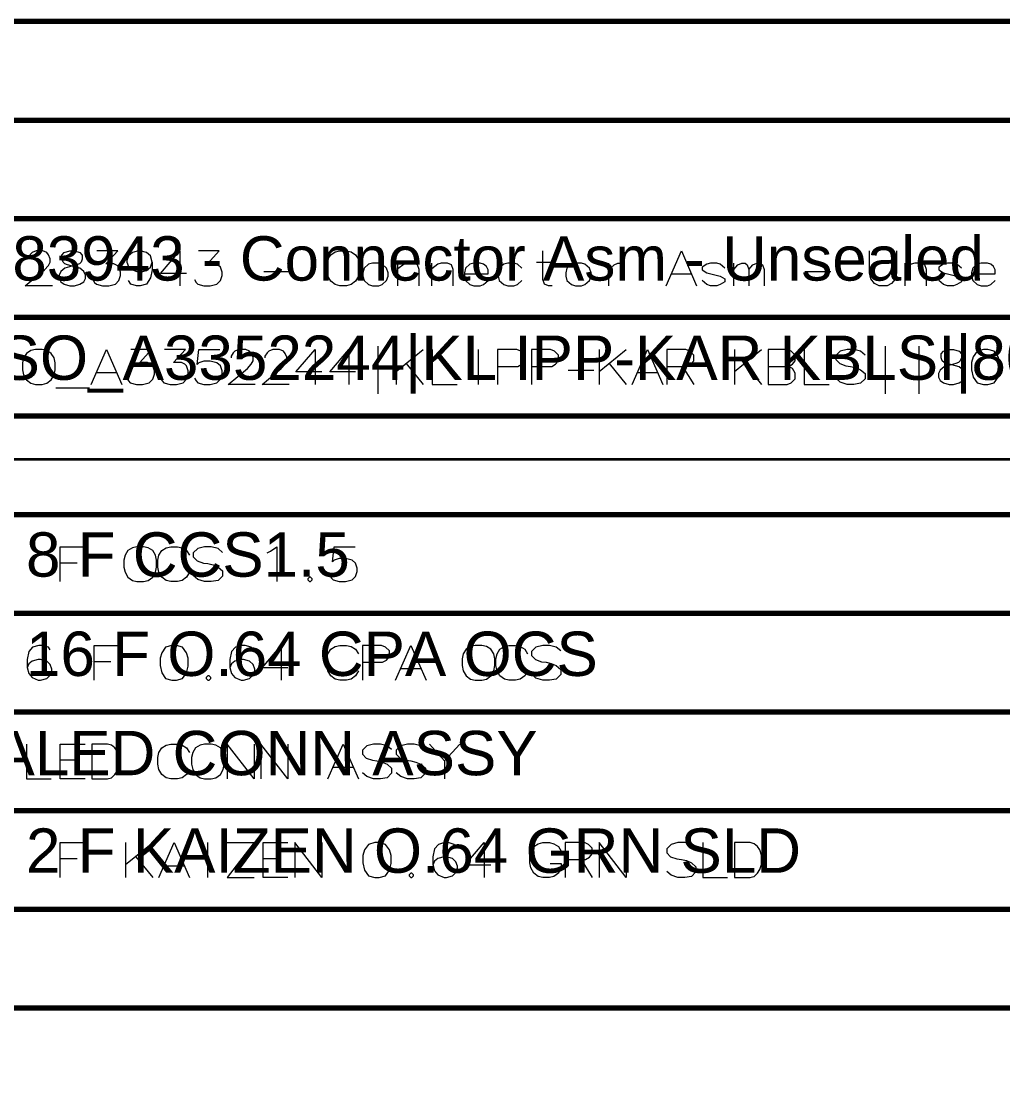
# Model space of a CAD drawing. Header units: millimetres. Extents: x 0 to 174, y 0 to 33.
# Drawn here: x 87.254 to 91.234, y 24.397 to 28.736 of the extents above; entities that cross this region are included whole.
import ezdxf

# ---------------------------------------------------------------- set-up
doc = ezdxf.new("R2010")
doc.units = ezdxf.units.MM
doc.layers.add('BOM_OCR_TEXT', color=7, linetype='Continuous')
doc.layers.add('BOM_ORIGINAL_OUTLINES', color=7, linetype='Continuous')
doc.layers.add('PDF_Geomertry', color=7, linetype='Continuous', true_color=0x405f80)
doc.styles.get("Standard").update_dxf_attribs({"font": 'arial.ttf'})

msp = doc.modelspace()

# ---------------------------------------------------------------- linework, layer by layer
at = {"layer": 'BOM_ORIGINAL_OUTLINES', "color": 18, "lineweight": 13, "true_color": 0x260000}
for points in [[(87.3794, 27.6631), (87.2697, 27.6631), (87.3474, 27.7271), (87.3635, 27.7454), (87.3703, 27.7592), (87.3703, 27.7728), (87.3635, 27.7889), (87.3565, 27.7981), (87.3406, 27.8049), (87.3132, 27.8049), (87.2971, 27.7981), (87.2903, 27.7911), (87.2811, 27.7774), (87.2811, 27.7706)], [(87.544, 27.6882), (87.5508, 27.6768), (87.5578, 27.67), (87.5829, 27.6631), (87.6081, 27.6631), (87.6354, 27.67), (87.6492, 27.6837), (87.656, 27.7043), (87.656, 27.7179), (87.6492, 27.7386), (87.6424, 27.7454), (87.6286, 27.7522), (87.5967, 27.7522), (87.6446, 27.8049), (87.56, 27.8049)], [(87.784, 27.7592), (87.7772, 27.7843), (87.7612, 27.7981), (87.7361, 27.8049), (87.7292, 27.8049), (87.704, 27.7981), (87.6881, 27.7843), (87.6812, 27.766), (87.6812, 27.7592), (87.6881, 27.7408), (87.704, 27.7271), (87.7292, 27.7179), (87.7361, 27.7179), (87.7612, 27.7249), (87.7772, 27.7386), (87.784, 27.7592), (87.784, 27.7271), (87.7772, 27.6951), (87.7612, 27.67), (87.7361, 27.6631), (87.72, 27.6631), (87.6972, 27.67), (87.6881, 27.6837)], [(87.9235, 27.7133), (87.8183, 27.7133), (87.8961, 27.8049), (87.8961, 27.7363), (87.8961, 27.6631)], [(87.9556, 27.6882), (87.9624, 27.6768), (87.9692, 27.67), (87.9943, 27.6631), (88.0194, 27.6631), (88.0469, 27.67), (88.0607, 27.6837), (88.0675, 27.7043), (88.0675, 27.7179), (88.0607, 27.7386), (88.0537, 27.7454), (88.0401, 27.7522), (88.0081, 27.7522), (88.0561, 27.8049), (87.9715, 27.8049)], [(88.6207, 27.7019), (88.6093, 27.6814), (88.591, 27.6676), (88.5728, 27.6631), (88.5453, 27.6631), (88.5269, 27.6676), (88.5087, 27.6814), (88.4972, 27.7019), (88.4928, 27.7225), (88.4928, 27.75), (88.4972, 27.7706), (88.5087, 27.7889), (88.5269, 27.8003), (88.5453, 27.8049), (88.5728, 27.8049), (88.591, 27.8003), (88.6093, 27.7889), (88.6207, 27.7706)], [(89.4071, 27.6631), (89.3911, 27.6631), (89.3751, 27.67), (89.3683, 27.6882), (89.3683, 27.8049)], [(89.8689, 27.6631), (89.9306, 27.8049), (89.9924, 27.6631)], [(90.8039, 27.8049), (90.8039, 27.7157), (90.7993, 27.6906), (90.7833, 27.6722), (90.765, 27.6631), (90.7331, 27.6631), (90.7147, 27.6722), (90.6987, 27.6906), (90.6942, 27.7157), (90.6942, 27.8049)], [(88.8676, 27.6631), (88.8676, 27.7294), (88.8608, 27.7476), (88.8447, 27.7546), (88.8196, 27.7546), (88.806, 27.75), (88.7807, 27.7317)], [(88.7807, 27.6631), (88.7807, 27.7546)], [(89.0049, 27.6631), (89.0049, 27.7294), (88.9979, 27.7476), (88.9819, 27.7546), (88.9568, 27.7546), (88.9431, 27.75), (88.9179, 27.7317)], [(88.9179, 27.6631), (88.9179, 27.7546)], [(89.0506, 27.7111), (89.1465, 27.7111), (89.1465, 27.7271), (89.1397, 27.7408), (89.1282, 27.75), (89.1146, 27.7546), (89.0893, 27.7546), (89.0733, 27.75), (89.0551, 27.734), (89.0506, 27.7157), (89.0506, 27.7019), (89.0551, 27.6837), (89.0733, 27.6676), (89.0893, 27.6631), (89.1146, 27.6631), (89.1282, 27.6676), (89.1465, 27.6837)], [(89.2836, 27.734), (89.2654, 27.75), (89.2517, 27.7546), (89.2265, 27.7546), (89.2106, 27.75), (89.1922, 27.734), (89.1876, 27.7157), (89.1876, 27.7019), (89.1922, 27.6837), (89.2106, 27.6676), (89.2265, 27.6631), (89.2517, 27.6631), (89.2654, 27.6676), (89.2836, 27.6837)], [(89.3431, 27.7592), (89.4003, 27.7592)], [(89.6357, 27.7546), (89.6357, 27.6631)], [(89.6357, 27.7157), (89.6426, 27.734), (89.6586, 27.7476), (89.6724, 27.7546), (89.6975, 27.7546)], [(90.1067, 27.734), (90.0883, 27.75), (90.0746, 27.7546), (90.0494, 27.7546), (90.0335, 27.75), (90.0153, 27.7386), (90.0153, 27.7271), (90.0335, 27.7157), (90.061, 27.7089), (90.0883, 27.7019), (90.1067, 27.6906), (90.1067, 27.6792), (90.0883, 27.6676), (90.0746, 27.6631), (90.0494, 27.6631), (90.0335, 27.6676), (90.0153, 27.6837)], [(90.1432, 27.6631), (90.1432, 27.7546)], [(90.1432, 27.7294), (90.1592, 27.7476), (90.1753, 27.7546), (90.1889, 27.7546), (90.1981, 27.7476), (90.205, 27.7294), (90.221, 27.7476), (90.2369, 27.7546), (90.2507, 27.7546), (90.2599, 27.7476), (90.2667, 27.7294), (90.2667, 27.6631)], [(90.205, 27.7294), (90.205, 27.6631)], [(90.925, 27.6631), (90.925, 27.7294), (90.9182, 27.7476), (90.9022, 27.7546), (90.8771, 27.7546), (90.8633, 27.75), (90.8382, 27.7317)], [(90.8382, 27.6631), (90.8382, 27.7546)], [(91.0668, 27.734), (91.0485, 27.75), (91.0347, 27.7546), (91.0096, 27.7546), (90.9936, 27.75), (90.9753, 27.7386), (90.9753, 27.7271), (90.9936, 27.7157), (91.0211, 27.7089), (91.0485, 27.7019), (91.0668, 27.6906), (91.0668, 27.6792), (91.0485, 27.6676), (91.0347, 27.6631), (91.0096, 27.6631), (90.9936, 27.6676), (90.9753, 27.6837)], [(91.1079, 27.7111), (91.2039, 27.7111), (91.2039, 27.7271), (91.1971, 27.7408), (91.1857, 27.75), (91.1719, 27.7546), (91.1468, 27.7546), (91.1308, 27.75), (91.1125, 27.734), (91.1079, 27.7157), (91.1079, 27.7019), (91.1125, 27.6837), (91.1308, 27.6676), (91.1468, 27.6631), (91.1719, 27.6631), (91.1857, 27.6676), (91.2039, 27.6837)], [(88.2367, 27.7203), (88.3418, 27.7203)], [(89.8894, 27.7111), (89.9718, 27.7111)], [(90.4312, 27.7203), (90.5364, 27.7203)], [(87.5372, 27.2629), (87.5989, 27.4046), (87.6606, 27.2629)], [(87.6812, 27.2881), (87.6881, 27.2767), (87.6949, 27.2697), (87.72, 27.2629), (87.7451, 27.2629), (87.7726, 27.2697), (87.7864, 27.2835), (87.7932, 27.304), (87.7932, 27.3178), (87.7864, 27.3383), (87.7794, 27.3451), (87.7658, 27.3521), (87.7337, 27.3521), (87.7818, 27.4046), (87.6972, 27.4046)], [(87.8183, 27.2881), (87.8253, 27.2767), (87.8321, 27.2697), (87.8572, 27.2629), (87.8824, 27.2629), (87.9097, 27.2697), (87.9235, 27.2835), (87.9304, 27.304), (87.9304, 27.3178), (87.9235, 27.3383), (87.9167, 27.3451), (87.9029, 27.3521), (87.871, 27.3521), (87.9189, 27.4046), (87.8343, 27.4046)], [(87.9556, 27.2881), (87.9624, 27.2767), (87.9692, 27.2697), (87.9943, 27.2629), (88.0194, 27.2629), (88.0469, 27.2697), (88.0607, 27.2835), (88.0675, 27.304), (88.0675, 27.3178), (88.0607, 27.3383), (88.0469, 27.3497), (88.0194, 27.3567), (87.9943, 27.3567), (87.9737, 27.3497), (87.9669, 27.3429), (87.9737, 27.4046), (88.0583, 27.4046)], [(88.2024, 27.2629), (88.0926, 27.2629), (88.1704, 27.3269), (88.1864, 27.3451), (88.1932, 27.3589), (88.1932, 27.3726), (88.1864, 27.3886), (88.1796, 27.3978), (88.1635, 27.4046), (88.1361, 27.4046), (88.1201, 27.3978), (88.1132, 27.3908), (88.1042, 27.3772), (88.1042, 27.3703)], [(88.3396, 27.2629), (88.2299, 27.2629), (88.3075, 27.3269), (88.3236, 27.3451), (88.3304, 27.3589), (88.3304, 27.3726), (88.3236, 27.3886), (88.3167, 27.3978), (88.3007, 27.4046), (88.2733, 27.4046), (88.2572, 27.3978), (88.2504, 27.3908), (88.2412, 27.3772), (88.2412, 27.3703)], [(88.4721, 27.3132), (88.3669, 27.3132), (88.4447, 27.4046), (88.4447, 27.336), (88.4447, 27.2629)], [(88.6093, 27.3132), (88.5042, 27.3132), (88.5819, 27.4046), (88.5819, 27.336), (88.5819, 27.2629)], [(88.7007, 27.224), (88.7007, 27.32), (88.7007, 27.4183)], [(88.7739, 27.4046), (88.7739, 27.2629)], [(88.7739, 27.3154), (88.8836, 27.4046)], [(88.9201, 27.4046), (88.9201, 27.2629), (89.0208, 27.2629)], [(89.1076, 27.2629), (89.1076, 27.4046)], [(89.1854, 27.336), (89.2676, 27.336), (89.2836, 27.3451), (89.2951, 27.3589), (89.2951, 27.3818), (89.2792, 27.3978), (89.2631, 27.4046), (89.1854, 27.4046), (89.1854, 27.2629)], [(89.3225, 27.336), (89.4049, 27.336), (89.4208, 27.3451), (89.4322, 27.3589), (89.4322, 27.3818), (89.4162, 27.3978), (89.4003, 27.4046), (89.3225, 27.4046), (89.3225, 27.2629)], [(89.5968, 27.4046), (89.5968, 27.2629)], [(89.5968, 27.3154), (89.7065, 27.4046)], [(89.7318, 27.2629), (89.7935, 27.4046), (89.8551, 27.2629)], [(89.8712, 27.336), (89.9535, 27.336), (89.9694, 27.3451), (89.981, 27.3589), (89.981, 27.3818), (89.9649, 27.3978), (89.9489, 27.4046), (89.8712, 27.4046), (89.8712, 27.2629)], [(90.1456, 27.4046), (90.1456, 27.2629)], [(90.1456, 27.3154), (90.2553, 27.4046)], [(90.429, 27.4046), (90.429, 27.2629), (90.5296, 27.2629)], [(90.6758, 27.3818), (90.6576, 27.3978), (90.6301, 27.4046), (90.6028, 27.4046), (90.5753, 27.3978), (90.5569, 27.3794), (90.5569, 27.3635), (90.5731, 27.3475), (90.5982, 27.3383), (90.6164, 27.336), (90.6369, 27.3315), (90.6576, 27.3224), (90.6758, 27.3063), (90.6758, 27.2857), (90.6576, 27.2675), (90.6301, 27.2629), (90.6028, 27.2629), (90.5753, 27.2721), (90.5569, 27.2881)], [(90.7582, 27.224), (90.7582, 27.32), (90.7582, 27.4183)], [(90.8953, 27.224), (90.8953, 27.32), (90.8953, 27.4183)], [(88.815, 27.3475), (88.8836, 27.2629)], [(89.6381, 27.3475), (89.7065, 27.2629)], [(89.9351, 27.336), (89.981, 27.2629)], [(90.1867, 27.3475), (90.2553, 27.2629)], [(90.2826, 27.336), (90.365, 27.336)], [(87.5578, 27.3108), (87.64, 27.3108)], [(89.4711, 27.32), (89.5762, 27.32)], [(89.7524, 27.3108), (89.8346, 27.3108)], [(87.5303, 27.2469), (87.3932, 27.2469)], [(87.4114, 26.4624), (87.4114, 26.6042), (87.5121, 26.6042)], [(87.935, 26.5013), (87.9235, 26.4807), (87.9053, 26.4669), (87.8869, 26.4624), (87.8594, 26.4624), (87.8412, 26.4669), (87.8229, 26.4807), (87.8115, 26.5013), (87.8069, 26.5218), (87.8069, 26.5493), (87.8115, 26.5699), (87.8229, 26.5882), (87.8412, 26.5996), (87.8594, 26.6042), (87.8869, 26.6042), (87.9053, 26.5996), (87.9235, 26.5882), (87.935, 26.5699)], [(88.0699, 26.5812), (88.0515, 26.5972), (88.024, 26.6042), (87.9967, 26.6042), (87.9692, 26.5972), (87.951, 26.579), (87.951, 26.5631), (87.9669, 26.5469), (87.9921, 26.5379), (88.0104, 26.5356), (88.031, 26.531), (88.0515, 26.5218), (88.0699, 26.5058), (88.0699, 26.4853), (88.0515, 26.4669), (88.024, 26.4624), (87.9967, 26.4624), (87.9692, 26.4715), (87.951, 26.4875)], [(88.2504, 26.579), (88.2642, 26.5858), (88.2893, 26.6042), (88.2893, 26.4624)], [(88.5042, 26.4875), (88.511, 26.4761), (88.5179, 26.4693), (88.5431, 26.4624), (88.5682, 26.4624), (88.5956, 26.4693), (88.6093, 26.4829), (88.6161, 26.5036), (88.6161, 26.5172), (88.6093, 26.5379), (88.5956, 26.5493), (88.5682, 26.5561), (88.5431, 26.5561), (88.5225, 26.5493), (88.5156, 26.5424), (88.5225, 26.6042), (88.6071, 26.6042)], [(87.48, 26.5379), (87.4114, 26.5379)], [(87.3703, 26.1856), (87.3635, 26.1971), (87.3383, 26.2039), (87.3246, 26.2039), (87.2994, 26.1971), (87.2835, 26.1788), (87.2765, 26.1468), (87.2765, 26.1147), (87.2835, 26.0896), (87.2971, 26.0736), (87.3222, 26.0622), (87.3314, 26.0622), (87.3565, 26.069), (87.3703, 26.0828), (87.3771, 26.101), (87.3771, 26.1079), (87.3703, 26.1263), (87.3565, 26.1399), (87.3314, 26.1468), (87.3222, 26.1468), (87.2971, 26.1399), (87.2835, 26.1285), (87.2765, 26.1125)], [(87.5486, 26.0622), (87.5486, 26.2039), (87.6492, 26.2039)], [(88.1932, 26.1856), (88.1864, 26.1971), (88.1612, 26.2039), (88.1475, 26.2039), (88.1224, 26.1971), (88.1064, 26.1788), (88.0996, 26.1468), (88.0996, 26.1147), (88.1064, 26.0896), (88.1201, 26.0736), (88.1453, 26.0622), (88.1544, 26.0622), (88.1796, 26.069), (88.1932, 26.0828), (88.2001, 26.101), (88.2001, 26.1079), (88.1932, 26.1263), (88.1796, 26.1399), (88.1544, 26.1468), (88.1453, 26.1468), (88.1201, 26.1399), (88.1064, 26.1285), (88.0996, 26.1125)], [(88.335, 26.1125), (88.2299, 26.1125), (88.3075, 26.2039), (88.3075, 26.1353), (88.3075, 26.0622)], [(88.6207, 26.101), (88.6093, 26.0804), (88.591, 26.0668), (88.5728, 26.0622), (88.5453, 26.0622), (88.5269, 26.0668), (88.5087, 26.0804), (88.4972, 26.101), (88.4928, 26.1217), (88.4928, 26.149), (88.4972, 26.1696), (88.5087, 26.1879), (88.5269, 26.1993), (88.5453, 26.2039), (88.5728, 26.2039), (88.591, 26.1993), (88.6093, 26.1879), (88.6207, 26.1696)], [(88.6368, 26.1353), (88.719, 26.1353), (88.735, 26.1444), (88.7465, 26.1582), (88.7465, 26.1811), (88.7304, 26.1971), (88.7144, 26.2039), (88.6368, 26.2039), (88.6368, 26.0622)], [(88.7717, 26.0622), (88.8333, 26.2039), (88.895, 26.0622)], [(89.3065, 26.101), (89.2951, 26.0804), (89.2768, 26.0668), (89.2585, 26.0622), (89.2311, 26.0622), (89.2128, 26.0668), (89.1946, 26.0804), (89.1831, 26.101), (89.1785, 26.1217), (89.1785, 26.149), (89.1831, 26.1696), (89.1946, 26.1879), (89.2128, 26.1993), (89.2311, 26.2039), (89.2585, 26.2039), (89.2768, 26.1993), (89.2951, 26.1879), (89.3065, 26.1696)], [(89.4414, 26.1811), (89.4232, 26.1971), (89.3957, 26.2039), (89.3683, 26.2039), (89.3408, 26.1971), (89.3225, 26.1788), (89.3225, 26.1628), (89.3386, 26.1468), (89.3637, 26.1376), (89.3819, 26.1353), (89.4025, 26.1307), (89.4232, 26.1217), (89.4414, 26.1056), (89.4414, 26.085), (89.4232, 26.0668), (89.3957, 26.0622), (89.3683, 26.0622), (89.3408, 26.0713), (89.3225, 26.0874)], [(87.6172, 26.1376), (87.5486, 26.1376)], [(88.7922, 26.1101), (88.8744, 26.1101)], [(87.2743, 25.8036), (87.2743, 25.6619), (87.3749, 25.6619)], [(87.5121, 25.6619), (87.4114, 25.6619), (87.4114, 25.8036), (87.5121, 25.8036)], [(87.6011, 25.6619), (87.6194, 25.6665), (87.6332, 25.6803), (87.6424, 25.6939), (87.6492, 25.7146), (87.6492, 25.7533), (87.6424, 25.774), (87.6332, 25.7876), (87.6194, 25.7992), (87.6035, 25.8036), (87.5394, 25.8036), (87.5394, 25.6619), (87.6035, 25.6619)], [(87.935, 25.7008), (87.9235, 25.6803), (87.9053, 25.6665), (87.8869, 25.6619), (87.8594, 25.6619), (87.8412, 25.6665), (87.8229, 25.6803), (87.8115, 25.7008), (87.8069, 25.7214), (87.8069, 25.7488), (87.8115, 25.7694), (87.8229, 25.7876), (87.8412, 25.7992), (87.8594, 25.8036), (87.8869, 25.8036), (87.9053, 25.7992), (87.9235, 25.7876), (87.935, 25.7694)], [(88.1978, 25.8036), (88.1978, 25.6619), (88.0881, 25.8036), (88.0881, 25.6619)], [(88.335, 25.8036), (88.335, 25.6619), (88.2253, 25.8036), (88.2253, 25.6619)], [(88.4972, 25.6619), (88.559, 25.8036), (88.6207, 25.6619)], [(88.7556, 25.7808), (88.7374, 25.7968), (88.7099, 25.8036), (88.6825, 25.8036), (88.655, 25.7968), (88.6368, 25.7785), (88.6368, 25.7625), (88.6528, 25.7465), (88.6779, 25.7374), (88.6961, 25.7351), (88.7168, 25.7306), (88.7374, 25.7214), (88.7556, 25.7054), (88.7556, 25.6849), (88.7374, 25.6665), (88.7099, 25.6619), (88.6825, 25.6619), (88.655, 25.6711), (88.6368, 25.6871)], [(88.8928, 25.7808), (88.8744, 25.7968), (88.8471, 25.8036), (88.8196, 25.8036), (88.7922, 25.7968), (88.7739, 25.7785), (88.7739, 25.7625), (88.7899, 25.7465), (88.815, 25.7374), (88.8333, 25.7351), (88.8539, 25.7306), (88.8744, 25.7214), (88.8928, 25.7054), (88.8928, 25.6849), (88.8744, 25.6665), (88.8471, 25.6619), (88.8196, 25.6619), (88.7922, 25.6711), (88.7739, 25.6871)], [(88.9087, 25.8036), (88.9706, 25.7351), (89.0322, 25.8036)], [(87.48, 25.7374), (87.4114, 25.7374)], [(88.9706, 25.7351), (88.9706, 25.6619)], [(88.5179, 25.71), (88.6001, 25.71)], [(87.4114, 25.2617), (87.4114, 25.4035), (87.5121, 25.4035)], [(87.6767, 25.4035), (87.6767, 25.2617)], [(87.6767, 25.3143), (87.7864, 25.4035)], [(87.8115, 25.2617), (87.8732, 25.4035), (87.935, 25.2617)], [(88.0104, 25.2617), (88.0104, 25.4035)], [(88.0881, 25.4035), (88.1978, 25.4035), (88.0881, 25.2617), (88.1978, 25.2617)], [(88.335, 25.2617), (88.2344, 25.2617), (88.2344, 25.4035), (88.335, 25.4035)], [(88.4721, 25.4035), (88.4721, 25.2617), (88.3624, 25.4035), (88.3624, 25.2617)], [(89.0162, 25.3851), (89.0093, 25.3965), (88.9842, 25.4035), (88.9706, 25.4035), (88.9454, 25.3965), (88.9293, 25.3783), (88.9225, 25.3463), (88.9225, 25.3143), (88.9293, 25.2892), (88.9431, 25.2732), (88.9682, 25.2617), (88.9774, 25.2617), (89.0025, 25.2686), (89.0162, 25.2822), (89.0231, 25.3006), (89.0231, 25.3074), (89.0162, 25.3257), (89.0025, 25.3394), (88.9774, 25.3463), (88.9682, 25.3463), (88.9431, 25.3394), (88.9293, 25.3281), (88.9225, 25.3119)], [(89.1579, 25.3119), (89.0528, 25.3119), (89.1306, 25.4035), (89.1306, 25.3349), (89.1306, 25.2617)], [(89.3979, 25.3189), (89.4437, 25.3189), (89.4437, 25.3006), (89.4322, 25.28), (89.414, 25.2663), (89.3957, 25.2617), (89.3683, 25.2617), (89.35, 25.2663), (89.3317, 25.28), (89.3203, 25.3006), (89.3157, 25.3211), (89.3157, 25.3486), (89.3203, 25.3692), (89.3317, 25.3875), (89.35, 25.3989), (89.3683, 25.4035), (89.3957, 25.4035), (89.414, 25.3989), (89.4322, 25.3875), (89.4437, 25.3692)], [(89.4597, 25.3349), (89.5419, 25.3349), (89.5581, 25.344), (89.5694, 25.3578), (89.5694, 25.3806), (89.5535, 25.3965), (89.5375, 25.4035), (89.4597, 25.4035), (89.4597, 25.2617)], [(89.7065, 25.4035), (89.7065, 25.2617), (89.5968, 25.4035), (89.5968, 25.2617)], [(89.99, 25.3806), (89.9718, 25.3965), (89.9443, 25.4035), (89.9169, 25.4035), (89.8894, 25.3965), (89.8712, 25.3783), (89.8712, 25.3624), (89.8872, 25.3463), (89.9124, 25.3371), (89.9306, 25.3349), (89.9512, 25.3303), (89.9718, 25.3211), (89.99, 25.3051), (89.99, 25.2846), (89.9718, 25.2663), (89.9443, 25.2617), (89.9169, 25.2617), (89.8894, 25.2708), (89.8712, 25.2868)], [(90.0175, 25.4035), (90.0175, 25.2617), (90.1181, 25.2617)], [(90.2072, 25.2617), (90.2256, 25.2663), (90.2393, 25.28), (90.2483, 25.2938), (90.2553, 25.3143), (90.2553, 25.3532), (90.2483, 25.3738), (90.2393, 25.3875), (90.2256, 25.3989), (90.2096, 25.4035), (90.1456, 25.4035), (90.1456, 25.2617), (90.2096, 25.2617)], [(87.48, 25.3371), (87.4114, 25.3371)], [(87.7178, 25.3463), (87.7864, 25.2617)], [(88.3029, 25.3371), (88.2344, 25.3371)], [(87.8321, 25.3097), (87.9143, 25.3097)], [(89.5237, 25.3349), (89.5694, 25.2617)]]:
    msp.add_lwpolyline(points, dxfattribs=at)
for points in [[(87.4914, 27.734), (87.4411, 27.7476), (87.4297, 27.7522), (87.4229, 27.7592), (87.4183, 27.7706), (87.4183, 27.7865), (87.4275, 27.7981), (87.4503, 27.8049), (87.4686, 27.8049), (87.4914, 27.7981), (87.5006, 27.7865), (87.5006, 27.7706), (87.496, 27.7592), (87.4892, 27.7522), (87.4778, 27.7476), (87.4297, 27.734), (87.4138, 27.7203), (87.4068, 27.7065), (87.4068, 27.6928), (87.4138, 27.6792), (87.4275, 27.67), (87.4503, 27.6631), (87.4686, 27.6631), (87.4914, 27.67), (87.5075, 27.6792), (87.5143, 27.6928), (87.5143, 27.7065), (87.5075, 27.7203)], [(88.6779, 27.7546), (88.6619, 27.75), (88.6436, 27.734), (88.639, 27.7157), (88.639, 27.7019), (88.6436, 27.6837), (88.6619, 27.6676), (88.6779, 27.6631), (88.7031, 27.6631), (88.7168, 27.6676), (88.735, 27.6837), (88.7419, 27.7019), (88.7419, 27.7157), (88.735, 27.734), (88.7168, 27.75), (88.7031, 27.7546), (88.6779, 27.7546)], [(89.5008, 27.7546), (89.4849, 27.75), (89.4665, 27.734), (89.4619, 27.7157), (89.4619, 27.7019), (89.4665, 27.6837), (89.4849, 27.6676), (89.5008, 27.6631), (89.526, 27.6631), (89.5397, 27.6676), (89.5581, 27.6837), (89.5649, 27.7019), (89.5649, 27.7157), (89.5581, 27.734), (89.5397, 27.75), (89.526, 27.7546), (89.5008, 27.7546)], [(87.3108, 27.4046), (87.2925, 27.4), (87.2743, 27.3886), (87.2628, 27.3703), (87.2583, 27.3497), (87.2583, 27.3224), (87.2628, 27.3018), (87.2743, 27.2811), (87.2925, 27.2675), (87.3108, 27.2629), (87.3383, 27.2629), (87.3565, 27.2675), (87.3749, 27.2811), (87.3862, 27.3018), (87.3908, 27.3224), (87.3908, 27.3497), (87.3862, 27.3703), (87.3749, 27.3886), (87.3565, 27.4), (87.3383, 27.4046), (87.3108, 27.4046)], [(90.3604, 27.2629), (90.3764, 27.2697), (90.3924, 27.2857), (90.3924, 27.3086), (90.381, 27.3269), (90.365, 27.336), (90.381, 27.3451), (90.3924, 27.3589), (90.3924, 27.3818), (90.3764, 27.3978), (90.3604, 27.4046), (90.2826, 27.4046), (90.2826, 27.2629)], [(91.0576, 27.3338), (91.0074, 27.3475), (90.996, 27.3521), (90.989, 27.3589), (90.9844, 27.3703), (90.9844, 27.3864), (90.9936, 27.3978), (91.0165, 27.4046), (91.0347, 27.4046), (91.0576, 27.3978), (91.0668, 27.3864), (91.0668, 27.3703), (91.0622, 27.3589), (91.0553, 27.3521), (91.0439, 27.3475), (90.996, 27.3338), (90.9799, 27.32), (90.9731, 27.3063), (90.9731, 27.2926), (90.9799, 27.2789), (90.9936, 27.2697), (91.0165, 27.2629), (91.0347, 27.2629), (91.0576, 27.2697), (91.0736, 27.2789), (91.0804, 27.2926), (91.0804, 27.3063), (91.0736, 27.32)], [(91.156, 27.4046), (91.1308, 27.3978), (91.1147, 27.3749), (91.1079, 27.3521), (91.1079, 27.3224), (91.1147, 27.2926), (91.1308, 27.2697), (91.156, 27.2629), (91.1742, 27.2629), (91.1993, 27.2697), (91.2154, 27.2926), (91.2222, 27.32), (91.2222, 27.3521), (91.2154, 27.3749), (91.1993, 27.3978), (91.1742, 27.4046), (91.156, 27.4046)], [(87.7224, 26.6042), (87.704, 26.5996), (87.6858, 26.5882), (87.6743, 26.5699), (87.6697, 26.5493), (87.6697, 26.5218), (87.6743, 26.5013), (87.6858, 26.4807), (87.704, 26.4669), (87.7224, 26.4624), (87.7497, 26.4624), (87.7681, 26.4669), (87.7864, 26.4807), (87.7978, 26.5013), (87.8024, 26.5218), (87.8024, 26.5493), (87.7978, 26.5699), (87.7864, 26.5882), (87.7681, 26.5996), (87.7497, 26.6042), (87.7224, 26.6042)], [(88.4333, 26.4693), (88.4333, 26.4739), (88.4264, 26.4807), (88.4218, 26.4807), (88.415, 26.4739), (88.415, 26.4693), (88.4218, 26.4624), (88.4264, 26.4624)], [(87.864, 26.2039), (87.8389, 26.1971), (87.8229, 26.1742), (87.8161, 26.1514), (87.8161, 26.1217), (87.8229, 26.0919), (87.8389, 26.069), (87.864, 26.0622), (87.8824, 26.0622), (87.9075, 26.069), (87.9235, 26.0919), (87.9304, 26.1193), (87.9304, 26.1514), (87.9235, 26.1742), (87.9075, 26.1971), (87.8824, 26.2039), (87.864, 26.2039)], [(89.0939, 26.2039), (89.0757, 26.1993), (89.0574, 26.1879), (89.046, 26.1696), (89.0414, 26.149), (89.0414, 26.1217), (89.046, 26.101), (89.0574, 26.0804), (89.0757, 26.0668), (89.0939, 26.0622), (89.1214, 26.0622), (89.1397, 26.0668), (89.1579, 26.0804), (89.1694, 26.101), (89.1739, 26.1217), (89.1739, 26.149), (89.1694, 26.1696), (89.1579, 26.1879), (89.1397, 26.1993), (89.1214, 26.2039), (89.0939, 26.2039)], [(88.0218, 26.069), (88.0218, 26.0736), (88.015, 26.0804), (88.0104, 26.0804), (88.0035, 26.0736), (88.0035, 26.069), (88.0104, 26.0622), (88.015, 26.0622)], [(87.9967, 25.8036), (87.9783, 25.7992), (87.9601, 25.7876), (87.9486, 25.7694), (87.944, 25.7488), (87.944, 25.7214), (87.9486, 25.7008), (87.9601, 25.6803), (87.9783, 25.6665), (87.9967, 25.6619), (88.024, 25.6619), (88.0424, 25.6665), (88.0607, 25.6803), (88.0721, 25.7008), (88.0767, 25.7214), (88.0767, 25.7488), (88.0721, 25.7694), (88.0607, 25.7876), (88.0424, 25.7992), (88.024, 25.8036), (87.9967, 25.8036)], [(88.6871, 25.4035), (88.6619, 25.3965), (88.6458, 25.3738), (88.639, 25.3508), (88.639, 25.3211), (88.6458, 25.2914), (88.6619, 25.2686), (88.6871, 25.2617), (88.7053, 25.2617), (88.7304, 25.2686), (88.7465, 25.2914), (88.7533, 25.3189), (88.7533, 25.3508), (88.7465, 25.3738), (88.7304, 25.3965), (88.7053, 25.4035), (88.6871, 25.4035)], [(88.8447, 25.2686), (88.8447, 25.2732), (88.8379, 25.28), (88.8333, 25.28), (88.8265, 25.2732), (88.8265, 25.2686), (88.8333, 25.2617), (88.8379, 25.2617)]]:
    msp.add_lwpolyline(points, close=True, dxfattribs=at)
at = {"layer": 'PDF_Geomertry', "color": 165, "lineweight": 70, "true_color": 0x5267a5}
for points in [[(70.2461, 27.1347), (70.2461, 26.7346), (71.3026, 26.7346), (71.3026, 27.1347), (75.611, 27.1347), (75.611, 27.535), (83.901, 27.535), (83.901, 27.9353), (85.7837, 27.9353), (85.7837, 28.3354), (98.9892, 28.3354), (98.9892, 28.7357), (85.7837, 28.7357)], [(70.2461, 26.7346), (70.2461, 26.3343), (71.3026, 26.3343), (71.3026, 26.7346), (75.611, 26.7346), (75.611, 27.1347), (83.901, 27.1347), (83.901, 27.535), (85.7837, 27.535), (85.7837, 27.9353), (98.9892, 27.9353), (98.9892, 28.3354)], [(70.2461, 26.3343), (70.2461, 25.934), (71.3026, 25.934), (71.3026, 26.3343), (75.611, 26.3343), (75.611, 26.7346), (83.901, 26.7346), (83.901, 27.1347), (85.7837, 27.1347), (85.7837, 27.535), (98.9892, 27.535), (98.9892, 27.9353)], [(70.2461, 25.934), (70.2461, 25.5339), (71.3026, 25.5339), (71.3026, 25.934), (75.611, 25.934), (75.611, 26.3343), (83.901, 26.3343), (83.901, 26.7346), (85.7837, 26.7346), (85.7837, 27.1347), (98.9892, 27.1347), (98.9892, 27.535)], [(70.2461, 25.5339), (70.2461, 25.1336), (71.3026, 25.1336), (71.3026, 25.5339), (75.611, 25.5339), (75.611, 25.934), (83.901, 25.934), (83.901, 26.3343), (85.7837, 26.3343), (85.7837, 26.7346), (98.9892, 26.7346), (98.9892, 27.1347)], [(70.2461, 25.1336), (70.2461, 24.7333), (71.3026, 24.7333), (71.3026, 25.1336), (75.611, 25.1336), (75.611, 25.5339), (83.901, 25.5339), (83.901, 25.934), (85.7837, 25.934), (85.7837, 26.3343), (98.9892, 26.3343), (98.9892, 26.7346)], [(70.2461, 24.7333), (70.2461, 24.3332), (71.3026, 24.3332), (71.3026, 24.7333), (75.611, 24.7333), (75.611, 25.1336), (83.901, 25.1336), (83.901, 25.5339), (85.7837, 25.5339), (85.7837, 25.934), (98.9892, 25.934), (98.9892, 26.3343)], [(70.2461, 24.3332), (70.2461, 23.9329), (71.3026, 23.9329), (71.3026, 24.3332), (75.611, 24.3332), (75.611, 24.7333), (83.901, 24.7333), (83.901, 25.1336), (85.7837, 25.1336), (85.7837, 25.5339), (98.9892, 25.5339), (98.9892, 25.934)], [(70.2461, 23.9329), (70.2461, 23.5326), (71.3026, 23.5326), (71.3026, 23.9329), (75.611, 23.9329), (75.611, 24.3332), (83.901, 24.3332), (83.901, 24.7333), (85.7837, 24.7333), (85.7837, 25.1336), (98.9892, 25.1336), (98.9892, 25.5339)], [(70.2461, 23.5326), (70.2461, 23.1324), (71.3026, 23.1324), (71.3026, 23.5326), (75.611, 23.5326), (75.611, 23.9329), (83.901, 23.9329), (83.901, 24.3332), (85.7837, 24.3332), (85.7837, 24.7333), (98.9892, 24.7333), (98.9892, 25.1336)]]:
    msp.add_lwpolyline(points, dxfattribs=at)
at = {"layer": 'PDF_Geomertry', "color": 1, "lineweight": 35}
msp.add_lwpolyline([(70.3032, 26.9596), (98.9257, 26.9596)], dxfattribs=at)

# ---------------------------------------------------------------- texts
at = {"layer": 'BOM_OCR_TEXT', "char_height": 0.18, "width": 13.068889, "attachment_point": 1}
for s, insert in [('APTIV - 35283943 - Connector Asm - Unsealed', (85.8475, 27.8639)), ('+ZUH-451+SO_A3352244|KL IPP-KAR KBLSI|80.2:01II|', (85.8475, 27.4611)), ('ASM CONN 8 F CCS1.5', (85.8475, 26.6625)), ('ASM CONN 16 F O.64 CPA OCS', (85.8475, 26.2597)), ('+5 POS SEALED CONN ASSY', (85.8475, 25.8569)), ('ASM CONN 2 F KAIZEN O.64 GRN SLD', (85.8475, 25.4611))]:
    msp.add_mtext(s, dxfattribs=dict(at, insert=insert))

doc.saveas('drawing.dxf')
